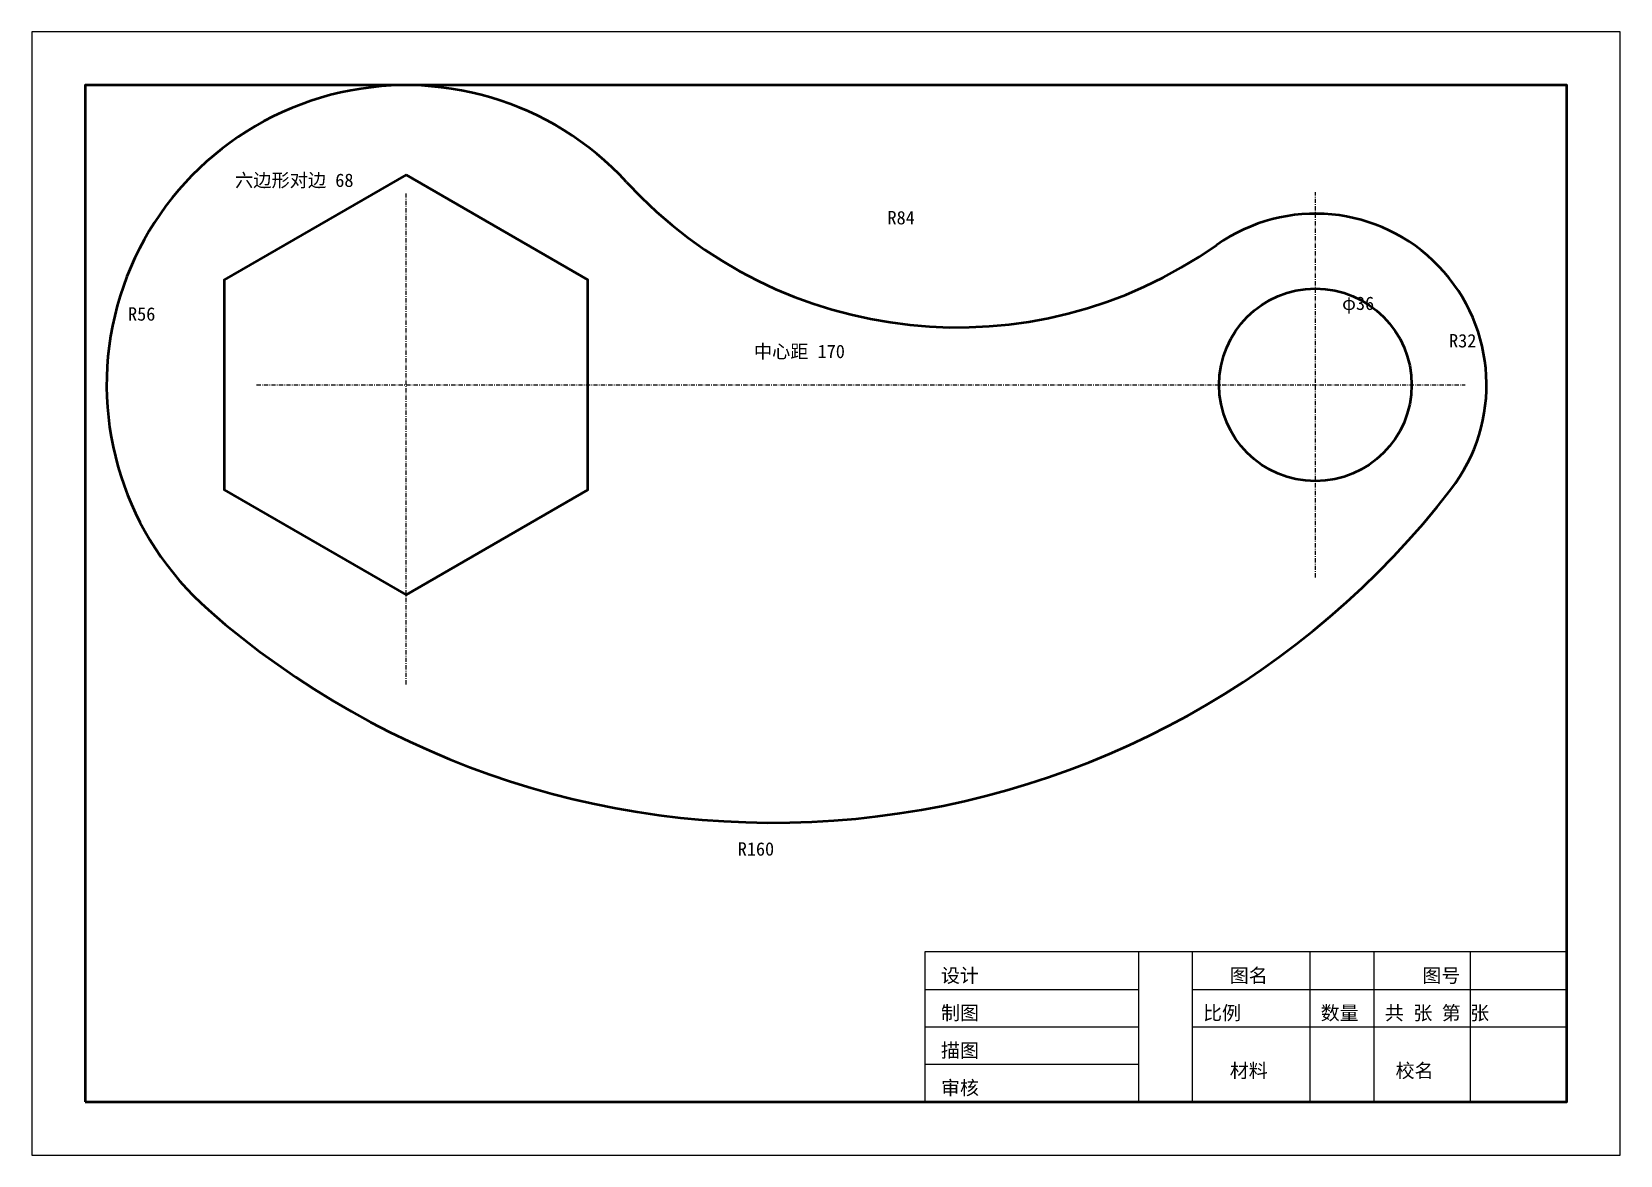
# Model space of a CAD drawing. Header units: millimetres. Extents: x 0 to 297, y 0 to 210.
import ezdxf

# ---------------------------------------------------------------- set-up
doc = ezdxf.new("R2010")
doc.units = ezdxf.units.MM
doc.linetypes.add('CENTER_DASHDOT', pattern=[1.38, 0.8, -0.25, 0.08, -0.25])
doc.layers.get('0').update_dxf_attribs({"lineweight": 25})
for name, color, linetype, lineweight in [('标题栏', 7, 'Continuous', 25), ('粗实线', 7, 'Continuous', 50), ('细点画线', 7, 'CENTER_DASHDOT', 25), ('说明', 3, 'Continuous', 18)]:
    doc.layers.add(name, color=color, linetype=linetype, lineweight=lineweight)
doc.styles.add('CN', font='simsun.ttc')

msp = doc.modelspace()

# ---------------------------------------------------------------- linework, layer by layer
msp.add_lwpolyline([(0, 0), (297, 0), (297, 210), (0, 210)], close=True)
at = {"layer": '标题栏'}
for p, q in [((207, 10), (207, 38)), ((217, 10), (217, 38)), ((239, 10), (239, 38)), ((251, 10), (251, 38)), ((269, 10), (269, 38)), ((167, 31), (207, 31)), ((217, 31), (287, 31)), ((167, 24), (207, 24)), ((217, 24), (287, 24)), ((167, 17), (207, 17))]:
    msp.add_line(p, q, dxfattribs=at)
msp.add_lwpolyline([(167, 10), (287, 10), (287, 38), (167, 38)], close=True, dxfattribs=at)
at = {"layer": '粗实线'}
for points in [[(10, 10), (287, 10), (287, 200), (10, 200)], [(70, 183.26), (36, 163.63), (36, 124.37), (70, 104.74), (104, 124.37), (104, 163.63)]]:
    msp.add_lwpolyline(points, close=True, dxfattribs=at)
msp.add_circle((240, 144), 18, dxfattribs=at)
for centre, radius, start, end in [((70, 144), 56, 42.5897, 228.7122), ((173.07, 238.74), 84, 222.5897, 305.2382), ((240, 144), 32, 322.3732, 125.2382), ((138.62, 222.15), 160, 228.7122, 322.3732)]:
    msp.add_arc(centre, radius, start, end, dxfattribs=at)
at = {"layer": '细点画线'}
for p, q in [((70, 88), (70, 180)), ((240, 108), (240, 180)), ((42, 144), (268, 144))]:
    msp.add_line(p, q, dxfattribs=at)

# ---------------------------------------------------------------- texts
at = {"layer": '标题栏', "style": 'CN'}
for s, p in [('设计', (170, 32.3)), ('图名', (224, 32.3)), ('图号', (260, 32.3)), ('制图', (170, 25.3)), ('比例', (219, 25.3)), ('数量', (241, 25.3)), ('共 张 第 张', (253, 25.3)), ('描图', (170, 18.3)), ('材料', (224, 14.5)), ('校名', (255, 14.5)), ('审核', (170, 11.3))]:
    msp.add_text(s, height=2.6, dxfattribs=at).set_placement(p)
at = {"layer": '说明', "style": 'CN'}
for s, p in [('六边形对边 68', (38, 181)), ('R84', (160, 174)), ('φ36', (245, 158)), ('R56', (18, 156)), ('中心距 170', (135, 149)), ('R32', (265, 151)), ('R160', (132, 56))]:
    msp.add_text(s, height=2.5, dxfattribs=at).set_placement(p)

doc.saveas('drawing.dxf')
